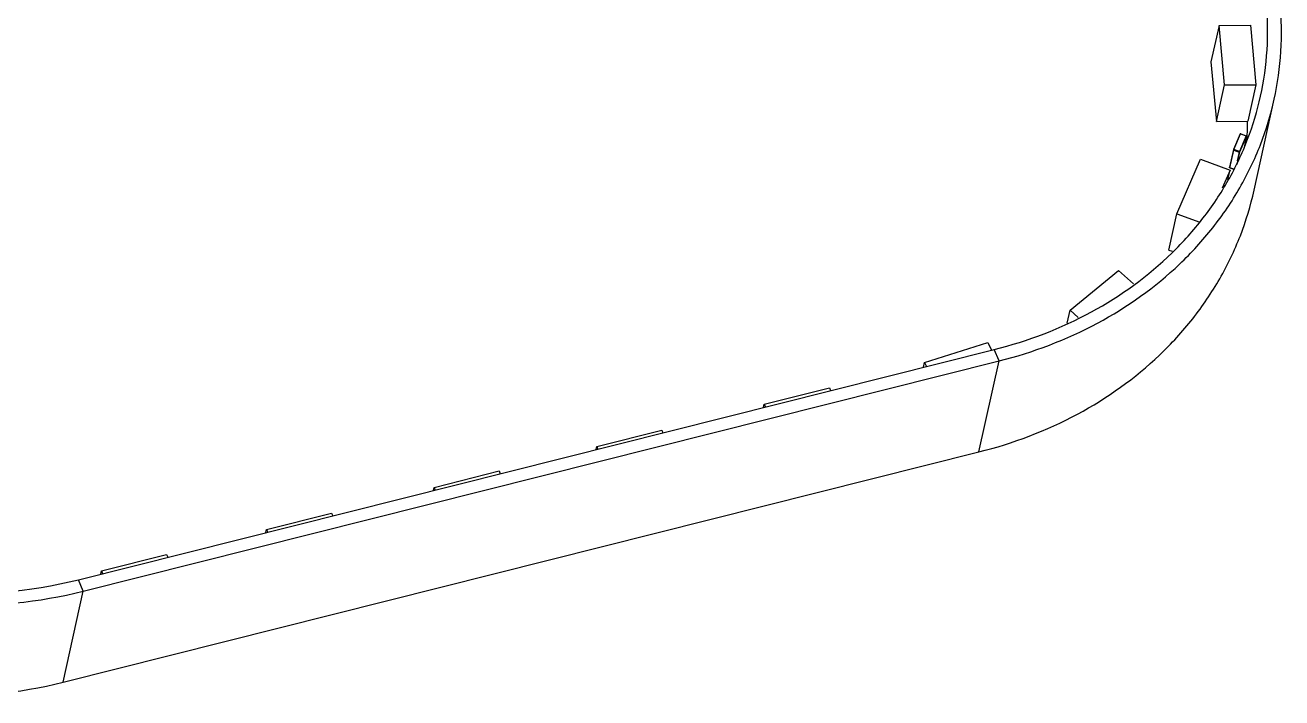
# Model space of a CAD drawing. Header units: millimetres. Extents: x 0 to 432, y 0 to 279.
# Drawn here: x 347.57 to 383.62, y 81.6 to 100.88 of the extents above; entities that cross this region are included whole.
import ezdxf

# ---------------------------------------------------------------- set-up
doc = ezdxf.new("R2010")
doc.units = ezdxf.units.MM
doc.header["$LTSCALE"] = 23.749
doc.layers.get('0').update_dxf_attribs({"linetype": 'CONTINUOUS'})

msp = doc.modelspace()

# ---------------------------------------------------------------- linework, layer by layer
at = {"color": 7, "linetype": 'CONTINUOUS'}
for p, q in [((381.821, 100.874), (381.59, 99.831)), ((381.821, 100.874), (382.722, 100.881)), ((381.98, 99.168), (381.821, 100.874)), ((382.722, 100.881), (382.881, 99.175)), ((381.59, 99.831), (381.749, 98.124)), ((381.749, 98.124), (381.98, 99.168)), ((381.98, 99.168), (382.881, 99.175)), ((382.881, 99.175), (382.65, 98.132)), ((381.749, 98.124), (382.65, 98.132)), ((382.425, 97.763), (382.233, 97.318)), ((382.248, 97.32), (382.44, 97.765)), ((382.599, 97.706), (382.407, 97.262)), ((382.42, 97.249), (382.612, 97.693)), ((382.44, 97.765), (382.599, 97.706)), ((382.444, 97.771), (382.603, 97.712)), ((382.612, 97.695), (382.533, 97.338)), ((382.612, 97.693), (382.533, 97.336)), ((382.612, 97.693), (382.612, 97.695)), ((382.629, 97.692), (382.63, 97.709)), ((382.623, 97.584), (382.624, 97.605)), ((380.613, 95.479), (381.287, 97.04)), ((381.287, 97.04), (382.137, 96.725)), ((382.232, 97.316), (382.12, 96.81)), ((382.13, 96.795), (382.242, 97.301)), ((382.242, 97.301), (382.401, 97.242)), ((382.407, 97.262), (382.248, 97.32)), ((382.341, 96.891), (382.42, 97.249)), ((382.401, 97.242), (382.346, 96.997)), ((382.137, 96.725), (381.915, 96.21)), ((382.078, 96.459), (382.137, 96.725)), ((382.244, 96.753), (382.13, 96.795)), ((382.13, 96.792), (382.243, 96.75)), ((380.383, 94.436), (380.613, 95.479)), ((380.613, 95.479), (381.27, 95.236)), ((380.383, 94.436), (380.474, 94.402)), ((377.55, 92.715), (378.935, 93.851)), ((378.935, 93.851), (379.363, 93.468)), ((377.468, 92.346), (377.55, 92.715)), ((377.55, 92.715), (377.782, 92.507)), ((349.104, 84.989), (375.374, 91.587)), ((373.372, 91.21), (375.19, 91.785)), ((375.19, 91.785), (375.298, 91.568)), ((375.51, 91.259), (375.374, 91.587)), ((373.343, 91.077), (373.372, 91.21)), ((373.372, 91.21), (373.427, 91.098)), ((368.777, 90.016), (370.644, 90.484)), ((370.644, 90.484), (370.676, 90.407)), ((368.757, 89.925), (368.777, 90.016)), ((368.777, 90.016), (368.809, 89.938)), ((363.972, 88.809), (365.839, 89.277)), ((365.839, 89.277), (365.871, 89.2)), ((363.952, 88.718), (363.972, 88.809)), ((363.972, 88.809), (364.004, 88.731)), ((359.306, 87.636), (361.172, 88.105)), ((361.172, 88.105), (361.204, 88.028)), ((359.286, 87.546), (359.306, 87.636)), ((359.306, 87.636), (359.338, 87.559)), ((354.5, 86.43), (356.367, 86.898)), ((356.367, 86.898), (356.399, 86.821)), ((354.48, 86.339), (354.5, 86.43)), ((354.5, 86.43), (354.532, 86.352)), ((349.764, 85.24), (351.631, 85.709)), ((351.631, 85.709), (351.663, 85.631)), ((349.744, 85.15), (349.764, 85.24)), ((349.764, 85.24), (349.797, 85.163)), ((349.24, 84.66), (349.104, 84.989))]:
    msp.add_line(p, q, dxfattribs=at)
at = {"color": 3, "linetype": 'CONTINUOUS'}
for p, q in [((382.826, 96.149), (383.402, 98.757)), ((349.24, 84.66), (375.51, 91.259)), ((374.934, 88.651), (375.51, 91.259)), ((348.663, 82.053), (374.934, 88.651)), ((348.663, 82.053), (349.24, 84.66))]:
    msp.add_line(p, q, dxfattribs=at)
at = {"color": 7, "linetype": 'CONTINUOUS'}
for centre, radius, start, end in [((373.908, 98.098), 8.73, 357.4457, 0.209), ((382.439, 97.757), 0.015, 69.7145, 156.6544), ((382.598, 97.698), 0.015, 347.5429, 69.7143), ((373.955, 98.097), 8.684, 356.7573, 357.3304), ((382.247, 97.312), 0.015, 156.6667, 167.5306), ((382.135, 96.807), 0.015, 167.5429, 249.7143)]:
    msp.add_arc(centre, radius, start, end, dxfattribs=at)
at = {"color": 3, "linetype": 'CONTINUOUS'}
for points, knots in [([(383.402, 98.757), (383.502, 99.208), (383.631, 100.131), (383.608, 101.534), (383.368, 102.935), (382.762, 104.783), (381.478, 106.966), (380.024, 108.401), (379.21, 109.036)], [0, 0, 0, 0, 0.118528, 0.237867, 0.358754, 0.481797, 0.735273, 1, 1, 1, 1]), ([(375.51, 91.259), (376.488, 91.505), (378.358, 92.211), (380.377, 93.645), (381.663, 95.048), (382.445, 96.2), (383.04, 97.441), (383.305, 98.314), (383.402, 98.757)], [0, 0, 0, 0, 0.264419, 0.517757, 0.640825, 0.761807, 0.881294, 1, 1, 1, 1]), ([(374.934, 88.651), (375.912, 88.897), (377.782, 89.603), (379.801, 91.037), (381.087, 92.441), (381.869, 93.593), (382.464, 94.833), (382.729, 95.707), (382.826, 96.149)], [0, 0, 0, 0, 0.264419, 0.517757, 0.640825, 0.761807, 0.881294, 1, 1, 1, 1]), ([(334.977, 89.34), (335.369, 88.843), (336.244, 87.9), (337.77, 86.689), (339.486, 85.692), (341.966, 84.685), (345.279, 84.081), (347.964, 84.34), (349.24, 84.66)], [0, 0, 0, 0, 0.120163, 0.243232, 0.368655, 0.49567, 0.750207, 1, 1, 1, 1]), ([(334.401, 86.732), (334.793, 86.235), (335.668, 85.292), (337.194, 84.081), (338.909, 83.085), (341.39, 82.077), (344.703, 81.473), (347.388, 81.732), (348.663, 82.053)], [0, 0, 0, 0, 0.120163, 0.243232, 0.368655, 0.49567, 0.750207, 1, 1, 1, 1])]:
    msp.add_open_spline(points, degree=3, knots=knots, dxfattribs=at)
at = {"color": 7, "linetype": 'CONTINUOUS'}
for points, knots in [([(383.012, 98.843), (383.108, 99.28), (383.233, 100.173), (383.211, 101.531), (382.979, 102.887), (382.392, 104.675), (381.15, 106.788), (379.742, 108.177), (378.954, 108.791)], [0, 0, 0, 0, 0.118528, 0.237867, 0.358754, 0.481797, 0.735273, 1, 1, 1, 1]), ([(380.472, 94.356), (380.79, 94.665), (381.381, 95.324), (382.113, 96.419), (382.67, 97.596), (382.919, 98.424), (383.012, 98.843)], [0, 0, 0, 0, 0.255006, 0.505841, 0.753698, 1, 1, 1, 1]), ([(382.425, 97.763), (382.425, 97.764), (382.426, 97.764), (382.427, 97.766), (382.43, 97.766), (382.433, 97.767), (382.437, 97.766), (382.439, 97.765), (382.44, 97.765)], [0, 0, 0, 0, 0.086995, 0.180927, 0.344218, 0.538898, 0.760811, 1, 1, 1, 1]), ([(382.44, 97.765), (382.441, 97.766), (382.441, 97.767), (382.442, 97.769), (382.443, 97.77), (382.443, 97.771), (382.444, 97.771), (382.444, 97.771), (382.444, 97.771)], [0, 0, 0, 0, 0.406748, 0.719037, 0.833371, 0.917748, 0.972051, 1, 1, 1, 1]), ([(382.603, 97.712), (382.603, 97.712), (382.602, 97.712), (382.602, 97.712), (382.602, 97.712), (382.601, 97.711), (382.6, 97.709), (382.6, 97.707), (382.599, 97.706)], [0, 0, 0, 0, 0.027949, 0.082252, 0.166629, 0.280963, 0.593252, 1, 1, 1, 1]), ([(382.599, 97.706), (382.601, 97.706), (382.603, 97.704), (382.607, 97.702), (382.61, 97.699), (382.611, 97.697), (382.611, 97.696)], [0, 0, 0, 0, 0.285907, 0.558277, 0.799702, 1, 1, 1, 1]), ([(382.611, 97.696), (382.611, 97.696), (382.612, 97.695), (382.612, 97.694), (382.612, 97.693)], [0, 0, 0, 0, 0.268375, 1, 1, 1, 1]), ([(382.232, 97.316), (382.232, 97.314), (382.232, 97.311), (382.234, 97.307), (382.237, 97.303), (382.24, 97.301), (382.242, 97.301)], [0, 0, 0, 0, 0.232353, 0.474569, 0.731281, 1, 1, 1, 1]), ([(382.248, 97.32), (382.248, 97.321), (382.246, 97.321), (382.243, 97.322), (382.24, 97.322), (382.237, 97.321), (382.234, 97.32), (382.233, 97.319), (382.233, 97.318)], [0, 0, 0, 0, 0.160883, 0.316122, 0.529937, 0.714431, 0.867923, 1, 1, 1, 1]), ([(382.242, 97.301), (382.242, 97.302), (382.243, 97.305), (382.244, 97.31), (382.246, 97.315), (382.248, 97.319), (382.248, 97.32)], [0, 0, 0, 0, 0.194469, 0.452469, 0.735188, 1, 1, 1, 1]), ([(382.407, 97.262), (382.407, 97.26), (382.405, 97.256), (382.403, 97.251), (382.402, 97.246), (382.401, 97.243), (382.401, 97.242)], [0, 0, 0, 0, 0.264812, 0.547531, 0.805531, 1, 1, 1, 1]), ([(382.401, 97.242), (382.402, 97.241), (382.406, 97.241), (382.412, 97.241), (382.417, 97.244), (382.419, 97.247), (382.42, 97.249)], [0, 0, 0, 0, 0.265849, 0.525066, 0.769774, 1, 1, 1, 1]), ([(382.42, 97.249), (382.42, 97.251), (382.418, 97.255), (382.415, 97.257), (382.412, 97.26), (382.409, 97.261), (382.407, 97.262)], [0, 0, 0, 0, 0.404521, 0.542342, 0.690128, 1, 1, 1, 1]), ([(382.13, 96.795), (382.128, 96.795), (382.125, 96.797), (382.122, 96.801), (382.12, 96.805), (382.12, 96.808), (382.12, 96.81)], [0, 0, 0, 0, 0.268719, 0.525431, 0.767647, 1, 1, 1, 1]), ([(382.13, 96.792), (382.13, 96.792), (382.13, 96.793), (382.13, 96.793), (382.13, 96.794), (382.13, 96.795), (382.13, 96.795)], [0, 0, 0, 0, 0.095055, 0.288318, 0.591478, 1, 1, 1, 1]), ([(375.374, 91.587), (376.34, 91.83), (378.185, 92.531), (379.788, 93.69), (380.472, 94.356)], [0, 0, 0, 0, 0.510939, 1, 1, 1, 1]), ([(340.428, 85.69), (341.795, 85.117), (344.702, 84.408), (347.691, 84.634), (349.104, 84.989)], [0, 0, 0, 0, 0.504188, 1, 1, 1, 1])]:
    msp.add_open_spline(points, degree=3, knots=knots, dxfattribs=at)

doc.saveas('drawing.dxf')
